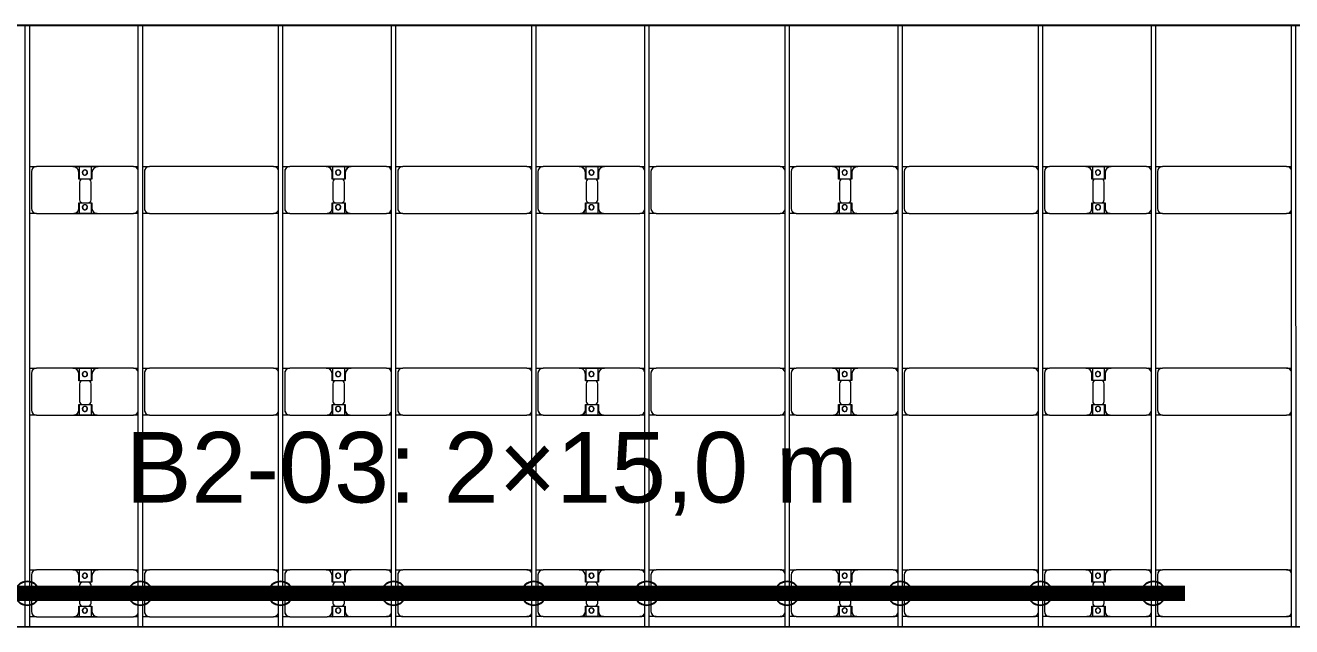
# Model space of a CAD drawing. Header units: millimetres. Extents: x -248177 to 167033, y 156986 to 268923.
# Drawn here: x -210162 to -197612, y 184419 to 190382 of the extents above; entities that cross this region are included whole.
import ezdxf

# ---------------------------------------------------------------- set-up
doc = ezdxf.new("R2010")
doc.units = ezdxf.units.MM
for name, color, linetype, lineweight in [('A-DETL-MBND', 5, 'Continuous', 9), ('A-GENM', 13, 'Continuous', 9), ('S-BEAM', 12, 'Continuous', 9)]:
    doc.layers.add(name, color=color, linetype=linetype, lineweight=lineweight)
doc.layers.add('GC-GHI CHU', color=2, linetype='Continuous')
doc.layers.add('GC-HOP 40x60 GIA CUONG', color=1, linetype='Continuous')
doc.styles.add('GC_VN', font='arial.ttf')

# ---------------------------------------------------------------- blocks, each defined once
blk = doc.blocks.new('Dai phao do pin - DẢI PHAO ĐỠ PIN-15978-BỐ TRÍ KHUNG KẾT CẤU BÈ PIN 02')
at = {"layer": 'A-DETL-MBND', "color": 8}
for p, q in [((28310, 242), (28380, 242)), ((28310, 242), (28380, 242)), ((28330, 192), (28330, -173)), ((28740, 242), (28380, 242)), ((28740, 242), (28922, 242)), ((28922, 242), (28740, 242)), ((28800, 118), (28800, 182)), ((28808, 242), (28990, 242)), ((28808, 116), (28808, 242)), ((28990, 242), (28808, 242)), ((28922, 242), (28922, 116)), ((28930, 182), (28930, 118)), ((29340, 242), (28990, 242)), ((29340, 242), (29390, 242)), ((29340, 242), (29390, 242)), ((29430, 242), (29500, 242)), ((29430, 242), (29500, 242)), ((29450, 192), (29450, -173)), ((30730, 242), (29500, 242)), ((30730, 242), (30780, 242)), ((30730, 242), (30780, 242)), ((30820, 242), (30890, 242)), ((30820, 242), (30890, 242)), ((30840, 192), (30840, -173)), ((31250, 242), (30890, 242)), ((31250, 242), (31432, 242)), ((31432, 242), (31250, 242)), ((31310, 118), (31310, 182)), ((31318, 242), (31500, 242)), ((31318, 116), (31318, 242)), ((31500, 242), (31318, 242)), ((31432, 242), (31432, 116)), ((31440, 182), (31440, 118)), ((31850, 242), (31500, 242)), ((31850, 242), (31900, 242)), ((31850, 242), (31900, 242)), ((31940, 242), (32010, 242)), ((31940, 242), (32010, 242)), ((31960, 192), (31960, -173)), ((33240, 242), (32010, 242)), ((33240, 242), (33290, 242)), ((33240, 242), (33290, 242)), ((33330, 242), (33400, 242)), ((33330, 242), (33400, 242)), ((33350, 192), (33350, -173)), ((33760, 242), (33400, 242)), ((33760, 242), (33942, 242)), ((33942, 242), (33760, 242)), ((33820, 118), (33820, 182)), ((33828, 242), (34010, 242)), ((33828, 116), (33828, 242)), ((34010, 242), (33828, 242)), ((33942, 242), (33942, 116)), ((33950, 182), (33950, 118)), ((34360, 242), (34010, 242)), ((34360, 242), (34410, 242)), ((34360, 242), (34410, 242)), ((34450, 242), (34520, 242)), ((34450, 242), (34520, 242)), ((34470, 192), (34470, -173)), ((35750, 242), (34520, 242)), ((35750, 242), (35800, 242)), ((35750, 242), (35800, 242)), ((35840, 242), (35910, 242)), ((35840, 242), (35910, 242)), ((35860, 192), (35860, -173)), ((36270, 242), (35910, 242)), ((36270, 242), (36452, 242)), ((36452, 242), (36270, 242)), ((36330, 118), (36330, 182)), ((36338, 242), (36520, 242)), ((36338, 116), (36338, 242)), ((36520, 242), (36338, 242)), ((36452, 242), (36452, 116)), ((36460, 182), (36460, 118)), ((36870, 242), (36520, 242)), ((36870, 242), (36920, 242)), ((36870, 242), (36920, 242)), ((36960, 242), (37030, 242)), ((36960, 242), (37030, 242)), ((36980, 192), (36980, -173)), ((38260, 242), (37030, 242)), ((38260, 242), (38310, 242)), ((38260, 242), (38310, 242)), ((38350, 242), (38420, 242)), ((38350, 242), (38420, 242)), ((38370, 192), (38370, -173)), ((38780, 242), (38420, 242)), ((38780, 242), (38962, 242)), ((38962, 242), (38780, 242)), ((38840, 118), (38840, 182)), ((38848, 242), (39030, 242)), ((38848, 116), (38848, 242)), ((39030, 242), (38848, 242)), ((38962, 242), (38962, 116)), ((38970, 182), (38970, 118)), ((39380, 242), (39030, 242)), ((39380, 242), (39430, 242)), ((39380, 242), (39430, 242)), ((39470, 242), (39540, 242)), ((39470, 242), (39540, 242)), ((39490, 192), (39490, -173)), ((40770, 242), (39540, 242)), ((40770, 242), (40820, 242)), ((40770, 242), (40820, 242)), ((28892, 118), (28800, 118)), ((28808, 88), (28808, -88)), ((28930, 118), (28838, 118)), ((28922, -88), (28922, 88)), ((31402, 118), (31310, 118)), ((31318, 88), (31318, -88)), ((31440, 118), (31348, 118)), ((31432, -88), (31432, 88)), ((33912, 118), (33820, 118)), ((33828, 88), (33828, -88)), ((33950, 118), (33858, 118)), ((33942, -88), (33942, 88)), ((36422, 118), (36330, 118)), ((36338, 88), (36338, -88)), ((36460, 118), (36368, 118)), ((36452, -88), (36452, 88)), ((38932, 118), (38840, 118)), ((38848, 88), (38848, -88)), ((38970, 118), (38878, 118)), ((38962, -88), (38962, 88)), ((28800, -173), (28800, -118)), ((28800, -118), (28892, -118)), ((28808, -223), (28808, -116)), ((28838, -118), (28930, -118)), ((28922, -116), (28922, -223)), ((28930, -118), (28930, -173)), ((31310, -173), (31310, -118)), ((31310, -118), (31402, -118)), ((31318, -223), (31318, -116)), ((31348, -118), (31440, -118)), ((31432, -116), (31432, -223)), ((31440, -118), (31440, -173)), ((33820, -173), (33820, -118)), ((33820, -118), (33912, -118)), ((33828, -223), (33828, -116)), ((33858, -118), (33950, -118)), ((33942, -116), (33942, -223)), ((33950, -118), (33950, -173)), ((36330, -173), (36330, -118)), ((36330, -118), (36422, -118)), ((36338, -223), (36338, -116)), ((36368, -118), (36460, -118)), ((36452, -116), (36452, -223)), ((36460, -118), (36460, -173)), ((38840, -173), (38840, -118)), ((38840, -118), (38932, -118)), ((38848, -223), (38848, -116)), ((38878, -118), (38970, -118)), ((38962, -116), (38962, -223)), ((38970, -118), (38970, -173)), ((28380, -223), (28310, -223)), ((28380, -223), (28310, -223)), ((28380, -223), (28750, -223)), ((28922, -223), (28750, -223)), ((28750, -223), (28922, -223)), ((28980, -223), (28808, -223)), ((28808, -223), (28980, -223)), ((28980, -223), (29340, -223)), ((29390, -223), (29340, -223)), ((29390, -223), (29340, -223)), ((29500, -223), (29430, -223)), ((29500, -223), (29430, -223)), ((29500, -223), (30730, -223)), ((30780, -223), (30730, -223)), ((30780, -223), (30730, -223)), ((30890, -223), (30820, -223)), ((30890, -223), (30820, -223)), ((30890, -223), (31260, -223)), ((31432, -223), (31260, -223)), ((31260, -223), (31432, -223)), ((31490, -223), (31318, -223)), ((31318, -223), (31490, -223)), ((31490, -223), (31850, -223)), ((31900, -223), (31850, -223)), ((31900, -223), (31850, -223)), ((32010, -223), (31940, -223)), ((32010, -223), (31940, -223)), ((32010, -223), (33240, -223)), ((33290, -223), (33240, -223)), ((33290, -223), (33240, -223)), ((33400, -223), (33330, -223)), ((33400, -223), (33330, -223)), ((33400, -223), (33770, -223)), ((33942, -223), (33770, -223)), ((33770, -223), (33942, -223)), ((34000, -223), (33828, -223)), ((33828, -223), (34000, -223)), ((34000, -223), (34360, -223)), ((34410, -223), (34360, -223)), ((34410, -223), (34360, -223)), ((34520, -223), (34450, -223)), ((34520, -223), (34450, -223)), ((34520, -223), (35750, -223)), ((35800, -223), (35750, -223)), ((35800, -223), (35750, -223)), ((35910, -223), (35840, -223)), ((35910, -223), (35840, -223)), ((35910, -223), (36280, -223)), ((36452, -223), (36280, -223)), ((36280, -223), (36452, -223)), ((36510, -223), (36338, -223)), ((36338, -223), (36510, -223)), ((36510, -223), (36870, -223)), ((36920, -223), (36870, -223)), ((36920, -223), (36870, -223)), ((37030, -223), (36960, -223)), ((37030, -223), (36960, -223)), ((37030, -223), (38260, -223)), ((38310, -223), (38260, -223)), ((38310, -223), (38260, -223)), ((38420, -223), (38350, -223)), ((38420, -223), (38350, -223)), ((38420, -223), (38790, -223)), ((38962, -223), (38790, -223)), ((38790, -223), (38962, -223)), ((39020, -223), (38848, -223)), ((38848, -223), (39020, -223)), ((39020, -223), (39380, -223)), ((39430, -223), (39380, -223)), ((39430, -223), (39380, -223)), ((39540, -223), (39470, -223)), ((39540, -223), (39470, -223)), ((39540, -223), (40770, -223)), ((40820, -223), (40770, -223)), ((40820, -223), (40770, -223))]:
    blk.add_line(p, q, dxfattribs=at)
for centre, radius, start, end in [((28380, 192), 50, 90, 180), ((28380, 192), 50, 105, 180), ((28740, 182), 60, 360, 90), ((28740, 182), 60, 360, 60), ((28859, 183), 25, 0, 180), ((28859, 183), 25, 360, 165), ((28859, 183), 25, 180, 0), ((28861, 183), 25, 360, 180), ((28861, 183), 25, 90, 180), ((28861, 183), 25, 180, 0), ((28861, 183), 25, 180, 300), ((28859, 183), 25, 210, 0), ((28861, 183), 25, 15, 75), ((28861, 183), 25, 330, 345), ((28990, 182), 60, 90, 180), ((28990, 182), 60, 120, 180), ((29340, 192), 50, 15, 90), ((29340, 192), 50, 15, 75), ((29500, 192), 50, 90, 180), ((29500, 192), 50, 150, 180), ((29500, 192), 50, 105, 135), ((30730, 192), 50, 15, 90), ((30730, 192), 50, 60, 90), ((30730, 192), 50, 15, 30), ((30890, 192), 50, 90, 180), ((30890, 192), 50, 105, 180), ((31250, 182), 60, 0, 90), ((31250, 182), 60, 0, 60), ((31369, 183), 25, 360, 180), ((31369, 183), 25, 360, 165), ((31369, 183), 25, 180, 360), ((31371, 183), 25, 360, 180), ((31371, 183), 25, 90, 180), ((31371, 183), 25, 180, 0), ((31371, 183), 25, 180, 300), ((31369, 183), 25, 210, 360), ((31371, 183), 25, 15, 75), ((31371, 183), 25, 330, 345), ((31500, 182), 60, 90, 180), ((31500, 182), 60, 120, 180), ((31850, 192), 50, 15, 90), ((31850, 192), 50, 15, 75), ((32010, 192), 50, 90, 180), ((32010, 192), 50, 150, 180), ((32010, 192), 50, 105, 135), ((33240, 192), 50, 15, 90), ((33240, 192), 50, 60, 90), ((33240, 192), 50, 15, 30), ((33400, 192), 50, 90, 180), ((33400, 192), 50, 105, 180), ((33760, 182), 60, 360, 90), ((33760, 182), 60, 360, 60), ((33879, 183), 25, 360, 180), ((33879, 183), 25, 360, 165), ((33879, 183), 25, 180, 0), ((33881, 183), 25, 0, 180), ((33881, 183), 25, 90, 180), ((33881, 183), 25, 180, 0), ((33881, 183), 25, 180, 300), ((33879, 183), 25, 210, 0), ((33881, 183), 25, 15, 75), ((33881, 183), 25, 330, 345), ((34010, 182), 60, 90, 180), ((34010, 182), 60, 120, 180), ((34360, 192), 50, 15, 90), ((34360, 192), 50, 15, 75), ((34520, 192), 50, 90, 180), ((34520, 192), 50, 150, 180), ((34520, 192), 50, 105, 135), ((35750, 192), 50, 15, 90), ((35750, 192), 50, 60, 90), ((35750, 192), 50, 15, 30), ((35910, 192), 50, 90, 180), ((35910, 192), 50, 105, 180), ((36270, 182), 60, 360, 90), ((36270, 182), 60, 360, 60), ((36389, 183), 25, 0, 180), ((36389, 183), 25, 0, 165), ((36389, 183), 25, 180, 0), ((36391, 183), 25, 0, 180), ((36391, 183), 25, 90, 180), ((36391, 183), 25, 180, 0), ((36391, 183), 25, 180, 300), ((36389, 183), 25, 210, 0), ((36391, 183), 25, 15, 75), ((36391, 183), 25, 330, 345), ((36520, 182), 60, 90, 180), ((36520, 182), 60, 120, 180), ((36870, 192), 50, 15, 90), ((36870, 192), 50, 15, 75), ((37030, 192), 50, 90, 180), ((37030, 192), 50, 150, 180), ((37030, 192), 50, 105, 135), ((38260, 192), 50, 15, 90), ((38260, 192), 50, 60, 90), ((38260, 192), 50, 15, 30), ((38420, 192), 50, 90, 180), ((38420, 192), 50, 105, 180), ((38780, 182), 60, 360, 90), ((38780, 182), 60, 360, 60), ((38899, 183), 25, 0, 180), ((38899, 183), 25, 0, 165), ((38899, 183), 25, 180, 0), ((38901, 183), 25, 360, 180), ((38901, 183), 25, 90, 180), ((38901, 183), 25, 180, 0), ((38901, 183), 25, 180, 300), ((38899, 183), 25, 210, 0), ((38901, 183), 25, 15, 75), ((38901, 183), 25, 330, 345), ((39030, 182), 60, 90, 180), ((39030, 182), 60, 120, 180), ((39380, 192), 50, 15, 90), ((39380, 192), 50, 15, 75), ((39540, 192), 50, 90, 180), ((39540, 192), 50, 150, 180), ((39540, 192), 50, 105, 135), ((40770, 192), 50, 15, 90), ((40770, 192), 50, 60, 90), ((40770, 192), 50, 15, 30), ((28838, 88), 30, 90, 180), ((28892, 88), 30, 0, 90), ((31348, 88), 30, 90, 180), ((31402, 88), 30, 0, 90), ((33858, 88), 30, 90, 180), ((33912, 88), 30, 0, 90), ((36368, 88), 30, 90, 180), ((36422, 88), 30, 0, 90), ((38878, 88), 30, 90, 180), ((38932, 88), 30, 0, 90), ((28838, -88), 30, 180, 270), ((28892, -88), 30, 270, 0), ((31348, -88), 30, 180, 270), ((31402, -88), 30, 270, 0), ((33858, -88), 30, 180, 270), ((33912, -88), 30, 270, 0), ((36368, -88), 30, 180, 270), ((36422, -88), 30, 270, 0), ((38878, -88), 30, 180, 270), ((38932, -88), 30, 270, 0), ((28380, -173), 50, 180, 270), ((28380, -173), 50, 180, 255), ((28750, -173), 50, 270, 360), ((28750, -173), 50, 285, 360), ((28859, -162), 25, 360, 180), ((28859, -162), 25, 105, 165), ((28859, -162), 25, 180, 0), ((28859, -162), 25, 195, 0), ((28861, -162), 25, 360, 180), ((28861, -162), 25, 105, 180), ((28861, -162), 25, 180, 0), ((28861, -162), 25, 180, 270), ((28859, -162), 25, 360, 75), ((28861, -162), 25, 15, 75), ((28861, -162), 25, 285, 345), ((28980, -173), 50, 180, 270), ((28980, -173), 50, 180, 255), ((29340, -173), 50, 270, 345), ((29340, -173), 50, 285, 345), ((29500, -173), 50, 180, 270), ((29500, -173), 50, 180, 210), ((29500, -173), 50, 240, 270), ((30730, -173), 50, 270, 345), ((30730, -173), 50, 285, 300), ((30730, -173), 50, 330, 345), ((30890, -173), 50, 180, 270), ((30890, -173), 50, 180, 255), ((31260, -173), 50, 270, 360), ((31260, -173), 50, 285, 360), ((31369, -162), 25, 360, 180), ((31369, -162), 25, 105, 165), ((31369, -162), 25, 180, 360), ((31369, -162), 25, 195, 360), ((31371, -162), 25, 0, 180), ((31371, -162), 25, 105, 180), ((31371, -162), 25, 180, 0), ((31371, -162), 25, 180, 270), ((31369, -162), 25, 360, 75), ((31371, -162), 25, 15, 75), ((31371, -162), 25, 285, 345), ((31490, -173), 50, 180, 270), ((31490, -173), 50, 180, 255), ((31850, -173), 50, 270, 345), ((31850, -173), 50, 285, 345), ((32010, -173), 50, 180, 270), ((32010, -173), 50, 180, 210), ((32010, -173), 50, 240, 270), ((33240, -173), 50, 270, 345), ((33240, -173), 50, 285, 300), ((33240, -173), 50, 330, 345), ((33400, -173), 50, 180, 270), ((33400, -173), 50, 180, 255), ((33770, -173), 50, 270, 360), ((33770, -173), 50, 285, 360), ((33879, -162), 25, 360, 180), ((33879, -162), 25, 105, 165), ((33879, -162), 25, 180, 0), ((33879, -162), 25, 195, 360), ((33881, -162), 25, 0, 180), ((33881, -162), 25, 105, 180), ((33881, -162), 25, 180, 0), ((33881, -162), 25, 180, 270), ((33879, -162), 25, 360, 75), ((33881, -162), 25, 15, 75), ((33881, -162), 25, 285, 345), ((34000, -173), 50, 180, 270), ((34000, -173), 50, 180, 255), ((34360, -173), 50, 270, 345), ((34360, -173), 50, 285, 345), ((34520, -173), 50, 180, 270), ((34520, -173), 50, 180, 210), ((34520, -173), 50, 240, 270), ((35750, -173), 50, 270, 345), ((35750, -173), 50, 285, 300), ((35750, -173), 50, 330, 345), ((35910, -173), 50, 180, 270), ((35910, -173), 50, 180, 255), ((36280, -173), 50, 270, 360), ((36280, -173), 50, 285, 360), ((36389, -162), 25, 360, 180), ((36389, -162), 25, 105, 165), ((36389, -162), 25, 180, 0), ((36389, -162), 25, 195, 0), ((36391, -162), 25, 0, 180), ((36391, -162), 25, 105, 180), ((36391, -162), 25, 180, 0), ((36391, -162), 25, 180, 270), ((36389, -162), 25, 360, 75), ((36391, -162), 25, 15, 75), ((36391, -162), 25, 285, 345), ((36510, -173), 50, 180, 270), ((36510, -173), 50, 180, 255), ((36870, -173), 50, 270, 345), ((36870, -173), 50, 285, 345), ((37030, -173), 50, 180, 270), ((37030, -173), 50, 180, 210), ((37030, -173), 50, 240, 270), ((38260, -173), 50, 270, 345), ((38260, -173), 50, 285, 300), ((38260, -173), 50, 330, 345), ((38420, -173), 50, 180, 270), ((38420, -173), 50, 180, 255), ((38790, -173), 50, 270, 0), ((38790, -173), 50, 285, 0), ((38899, -162), 25, 360, 180), ((38899, -162), 25, 105, 165), ((38899, -162), 25, 180, 0), ((38899, -162), 25, 195, 0), ((38901, -162), 25, 360, 180), ((38901, -162), 25, 105, 180), ((38901, -162), 25, 180, 360), ((38901, -162), 25, 180, 270), ((38899, -162), 25, 360, 75), ((38901, -162), 25, 15, 75), ((38901, -162), 25, 285, 345), ((39020, -173), 50, 180, 270), ((39020, -173), 50, 180, 255), ((39380, -173), 50, 270, 345), ((39380, -173), 50, 285, 345), ((39540, -173), 50, 180, 270), ((39540, -173), 50, 180, 210), ((39540, -173), 50, 240, 270), ((40770, -173), 50, 270, 345), ((40770, -173), 50, 285, 300), ((40770, -173), 50, 330, 345)]:
    blk.add_arc(centre, radius, start, end, dxfattribs=at)
blk = doc.blocks.new('Dai phao do pin - DẢI PHAO ĐỠ PIN-V13-BỐ TRÍ KHUNG KẾT CẤU BÈ PIN 02')
at = {"layer": 'A-DETL-MBND', "color": 8}
for p, q in [((28310, 242), (28380, 242)), ((28310, 242), (28380, 242)), ((28330, 192), (28330, -173)), ((28740, 242), (28380, 242)), ((28740, 242), (28922, 242)), ((28922, 242), (28740, 242)), ((28800, 118), (28800, 182)), ((28808, 242), (28990, 242)), ((28808, 116), (28808, 242)), ((28990, 242), (28808, 242)), ((28922, 242), (28922, 116)), ((28930, 182), (28930, 118)), ((29340, 242), (28990, 242)), ((29340, 242), (29390, 242)), ((29340, 242), (29390, 242)), ((29430, 242), (29500, 242)), ((29430, 242), (29500, 242)), ((29450, 192), (29450, -173)), ((30730, 242), (29500, 242)), ((30730, 242), (30780, 242)), ((30730, 242), (30780, 242)), ((30820, 242), (30890, 242)), ((30820, 242), (30890, 242)), ((30840, 192), (30840, -173)), ((31250, 242), (30890, 242)), ((31250, 242), (31432, 242)), ((31432, 242), (31250, 242)), ((31310, 118), (31310, 182)), ((31318, 242), (31500, 242)), ((31318, 116), (31318, 242)), ((31500, 242), (31318, 242)), ((31432, 242), (31432, 116)), ((31440, 182), (31440, 118)), ((31850, 242), (31500, 242)), ((31850, 242), (31900, 242)), ((31850, 242), (31900, 242)), ((31940, 242), (32010, 242)), ((31940, 242), (32010, 242)), ((31960, 192), (31960, -173)), ((33240, 242), (32010, 242)), ((33240, 242), (33290, 242)), ((33240, 242), (33290, 242)), ((33330, 242), (33400, 242)), ((33330, 242), (33400, 242)), ((33350, 192), (33350, -173)), ((33760, 242), (33400, 242)), ((33760, 242), (33942, 242)), ((33942, 242), (33760, 242)), ((33820, 118), (33820, 182)), ((33828, 242), (34010, 242)), ((33828, 116), (33828, 242)), ((34010, 242), (33828, 242)), ((33942, 242), (33942, 116)), ((33950, 182), (33950, 118)), ((34360, 242), (34010, 242)), ((34360, 242), (34410, 242)), ((34360, 242), (34410, 242)), ((34450, 242), (34520, 242)), ((34450, 242), (34520, 242)), ((34470, 192), (34470, -173)), ((35750, 242), (34520, 242)), ((35750, 242), (35800, 242)), ((35750, 242), (35800, 242)), ((35840, 242), (35910, 242)), ((35840, 242), (35910, 242)), ((35860, 192), (35860, -173)), ((36270, 242), (35910, 242)), ((36270, 242), (36452, 242)), ((36452, 242), (36270, 242)), ((36330, 118), (36330, 182)), ((36338, 242), (36520, 242)), ((36338, 116), (36338, 242)), ((36520, 242), (36338, 242)), ((36452, 242), (36452, 116)), ((36460, 182), (36460, 118)), ((36870, 242), (36520, 242)), ((36870, 242), (36920, 242)), ((36870, 242), (36920, 242)), ((36960, 242), (37030, 242)), ((36960, 242), (37030, 242)), ((36980, 192), (36980, -173)), ((38260, 242), (37030, 242)), ((38260, 242), (38310, 242)), ((38260, 242), (38310, 242)), ((38350, 242), (38420, 242)), ((38350, 242), (38420, 242)), ((38370, 192), (38370, -173)), ((38780, 242), (38420, 242)), ((38780, 242), (38962, 242)), ((38962, 242), (38780, 242)), ((38840, 118), (38840, 182)), ((38848, 242), (39030, 242)), ((38848, 116), (38848, 242)), ((39030, 242), (38848, 242)), ((38962, 242), (38962, 116)), ((38970, 182), (38970, 118)), ((39380, 242), (39030, 242)), ((39380, 242), (39430, 242)), ((39380, 242), (39430, 242)), ((39470, 242), (39540, 242)), ((39470, 242), (39540, 242)), ((39490, 192), (39490, -173)), ((40770, 242), (39540, 242)), ((40770, 242), (40820, 242)), ((40770, 242), (40820, 242)), ((28892, 118), (28800, 118)), ((28808, 88), (28808, -88)), ((28930, 118), (28838, 118)), ((28922, -88), (28922, 88)), ((31402, 118), (31310, 118)), ((31318, 88), (31318, -88)), ((31440, 118), (31348, 118)), ((31432, -88), (31432, 88)), ((33912, 118), (33820, 118)), ((33828, 88), (33828, -88)), ((33950, 118), (33858, 118)), ((33942, -88), (33942, 88)), ((36422, 118), (36330, 118)), ((36338, 88), (36338, -88)), ((36460, 118), (36368, 118)), ((36452, -88), (36452, 88)), ((38932, 118), (38840, 118)), ((38848, 88), (38848, -88)), ((38970, 118), (38878, 118)), ((38962, -88), (38962, 88)), ((28800, -173), (28800, -118)), ((28800, -118), (28892, -118)), ((28808, -223), (28808, -116)), ((28838, -118), (28930, -118)), ((28922, -116), (28922, -223)), ((28930, -118), (28930, -173)), ((31310, -173), (31310, -118)), ((31310, -118), (31402, -118)), ((31318, -223), (31318, -116)), ((31348, -118), (31440, -118)), ((31432, -116), (31432, -223)), ((31440, -118), (31440, -173)), ((33820, -173), (33820, -118)), ((33820, -118), (33912, -118)), ((33828, -223), (33828, -116)), ((33858, -118), (33950, -118)), ((33942, -116), (33942, -223)), ((33950, -118), (33950, -173)), ((36330, -173), (36330, -118)), ((36330, -118), (36422, -118)), ((36338, -223), (36338, -116)), ((36368, -118), (36460, -118)), ((36452, -116), (36452, -223)), ((36460, -118), (36460, -173)), ((38840, -173), (38840, -118)), ((38840, -118), (38932, -118)), ((38848, -223), (38848, -116)), ((38878, -118), (38970, -118)), ((38962, -116), (38962, -223)), ((38970, -118), (38970, -173)), ((28380, -223), (28310, -223)), ((28380, -223), (28310, -223)), ((28380, -223), (28750, -223)), ((28922, -223), (28750, -223)), ((28750, -223), (28922, -223)), ((28980, -223), (28808, -223)), ((28808, -223), (28980, -223)), ((28980, -223), (29340, -223)), ((29390, -223), (29340, -223)), ((29390, -223), (29340, -223)), ((29500, -223), (29430, -223)), ((29500, -223), (29430, -223)), ((29500, -223), (30730, -223)), ((30780, -223), (30730, -223)), ((30780, -223), (30730, -223)), ((30890, -223), (30820, -223)), ((30890, -223), (30820, -223)), ((30890, -223), (31260, -223)), ((31432, -223), (31260, -223)), ((31260, -223), (31432, -223)), ((31490, -223), (31318, -223)), ((31318, -223), (31490, -223)), ((31490, -223), (31850, -223)), ((31900, -223), (31850, -223)), ((31900, -223), (31850, -223)), ((32010, -223), (31940, -223)), ((32010, -223), (31940, -223)), ((32010, -223), (33240, -223)), ((33290, -223), (33240, -223)), ((33290, -223), (33240, -223)), ((33400, -223), (33330, -223)), ((33400, -223), (33330, -223)), ((33400, -223), (33770, -223)), ((33942, -223), (33770, -223)), ((33770, -223), (33942, -223)), ((34000, -223), (33828, -223)), ((33828, -223), (34000, -223)), ((34000, -223), (34360, -223)), ((34410, -223), (34360, -223)), ((34410, -223), (34360, -223)), ((34520, -223), (34450, -223)), ((34520, -223), (34450, -223)), ((34520, -223), (35750, -223)), ((35800, -223), (35750, -223)), ((35800, -223), (35750, -223)), ((35910, -223), (35840, -223)), ((35910, -223), (35840, -223)), ((35910, -223), (36280, -223)), ((36452, -223), (36280, -223)), ((36280, -223), (36452, -223)), ((36510, -223), (36338, -223)), ((36338, -223), (36510, -223)), ((36510, -223), (36870, -223)), ((36920, -223), (36870, -223)), ((36920, -223), (36870, -223)), ((37030, -223), (36960, -223)), ((37030, -223), (36960, -223)), ((37030, -223), (38260, -223)), ((38310, -223), (38260, -223)), ((38310, -223), (38260, -223)), ((38420, -223), (38350, -223)), ((38420, -223), (38350, -223)), ((38420, -223), (38790, -223)), ((38962, -223), (38790, -223)), ((38790, -223), (38962, -223)), ((39020, -223), (38848, -223)), ((38848, -223), (39020, -223)), ((39020, -223), (39380, -223)), ((39430, -223), (39380, -223)), ((39430, -223), (39380, -223)), ((39540, -223), (39470, -223)), ((39540, -223), (39470, -223)), ((39540, -223), (40770, -223)), ((40820, -223), (40770, -223)), ((40820, -223), (40770, -223))]:
    blk.add_line(p, q, dxfattribs=at)
for centre, radius, start, end in [((28380, 192), 50, 90, 180), ((28380, 192), 50, 105, 180), ((28740, 182), 60, 360, 90), ((28740, 182), 60, 4.718, 60), ((28859, 183), 25, 0, 180), ((28859, 183), 25, 360, 165), ((28859, 183), 25, 180, 0), ((28861, 183), 25, 360, 180), ((28861, 183), 25, 90, 180), ((28861, 183), 25, 180, 0), ((28861, 183), 25, 180, 300), ((28859, 183), 25, 210, 0), ((28861, 183), 25, 15, 75), ((28861, 183), 25, 330, 345), ((28990, 182), 60, 90, 180), ((28990, 182), 60, 120, 175.2836), ((29340, 192), 50, 15, 90), ((29340, 192), 50, 15, 75), ((29500, 192), 50, 90, 180), ((29500, 192), 50, 150, 180), ((29500, 192), 50, 105, 135), ((30730, 192), 50, 15, 90), ((30730, 192), 50, 60, 90), ((30730, 192), 50, 15, 30), ((30890, 192), 50, 90, 180), ((30890, 192), 50, 105, 180), ((31250, 182), 60, 0, 90), ((31250, 182), 60, 4.6859, 60), ((31369, 183), 25, 360, 180), ((31369, 183), 25, 360, 165), ((31369, 183), 25, 180, 360), ((31371, 183), 25, 360, 180), ((31371, 183), 25, 90, 180), ((31371, 183), 25, 180, 0), ((31371, 183), 25, 180, 300), ((31369, 183), 25, 210, 360), ((31371, 183), 25, 15, 75), ((31371, 183), 25, 330, 345), ((31500, 182), 60, 90, 180), ((31500, 182), 60, 120, 175.3157), ((31850, 192), 50, 15, 90), ((31850, 192), 50, 15, 75), ((32010, 192), 50, 90, 180), ((32010, 192), 50, 150, 180), ((32010, 192), 50, 105, 135), ((33240, 192), 50, 15, 90), ((33240, 192), 50, 60, 90), ((33240, 192), 50, 15, 30), ((33400, 192), 50, 90, 180), ((33400, 192), 50, 105, 180), ((33760, 182), 60, 360, 90), ((33760, 182), 60, 4.6538, 60), ((33879, 183), 25, 360, 180), ((33879, 183), 25, 360, 165), ((33879, 183), 25, 180, 0), ((33881, 183), 25, 0, 180), ((33881, 183), 25, 90, 180), ((33881, 183), 25, 180, 0), ((33881, 183), 25, 180, 300), ((33879, 183), 25, 210, 0), ((33881, 183), 25, 15, 75), ((33881, 183), 25, 330, 345), ((34010, 182), 60, 90, 180), ((34010, 182), 60, 120, 175.3478), ((34360, 192), 50, 15, 90), ((34360, 192), 50, 15, 75), ((34520, 192), 50, 90, 180), ((34520, 192), 50, 150, 180), ((34520, 192), 50, 105, 135), ((35750, 192), 50, 15, 90), ((35750, 192), 50, 60, 90), ((35750, 192), 50, 15, 30), ((35910, 192), 50, 90, 180), ((35910, 192), 50, 105, 180), ((36270, 182), 60, 360, 90), ((36270, 182), 60, 4.6217, 60), ((36389, 183), 25, 0, 180), ((36389, 183), 25, 0, 165), ((36389, 183), 25, 180, 0), ((36391, 183), 25, 0, 180), ((36391, 183), 25, 90, 180), ((36391, 183), 25, 180, 0), ((36391, 183), 25, 180, 300), ((36389, 183), 25, 210, 0), ((36391, 183), 25, 15, 75), ((36391, 183), 25, 330, 345), ((36520, 182), 60, 90, 180), ((36520, 182), 60, 120, 175.3799), ((36870, 192), 50, 15, 90), ((36870, 192), 50, 15, 75), ((37030, 192), 50, 90, 180), ((37030, 192), 50, 150, 180), ((37030, 192), 50, 105, 135), ((38260, 192), 50, 15, 90), ((38260, 192), 50, 60, 90), ((38260, 192), 50, 15, 30), ((38420, 192), 50, 90, 180), ((38420, 192), 50, 105, 180), ((38780, 182), 60, 360, 90), ((38780, 182), 60, 4.5896, 60), ((38899, 183), 25, 0, 180), ((38899, 183), 25, 0, 165), ((38899, 183), 25, 180, 0), ((38901, 183), 25, 360, 180), ((38901, 183), 25, 90, 180), ((38901, 183), 25, 180, 0), ((38901, 183), 25, 180, 300), ((38899, 183), 25, 210, 0), ((38901, 183), 25, 15, 75), ((38901, 183), 25, 330, 345), ((39030, 182), 60, 90, 180), ((39030, 182), 60, 120, 175.412), ((39380, 192), 50, 15, 90), ((39380, 192), 50, 15, 75), ((39540, 192), 50, 90, 180), ((39540, 192), 50, 150, 180), ((39540, 192), 50, 105, 135), ((40770, 192), 50, 15, 90), ((40770, 192), 50, 60, 90), ((40770, 192), 50, 15, 30), ((28838, 88), 30, 90, 180), ((28892, 88), 30, 0, 90), ((31348, 88), 30, 90, 180), ((31402, 88), 30, 0, 90), ((33858, 88), 30, 90, 180), ((33912, 88), 30, 0, 90), ((36368, 88), 30, 90, 180), ((36422, 88), 30, 0, 90), ((38878, 88), 30, 90, 180), ((38932, 88), 30, 0, 90), ((28838, -88), 30, 180, 270), ((28892, -88), 30, 270, 0), ((31348, -88), 30, 180, 270), ((31402, -88), 30, 270, 0), ((33858, -88), 30, 180, 270), ((33912, -88), 30, 270, 0), ((36368, -88), 30, 180, 270), ((36422, -88), 30, 270, 0), ((38878, -88), 30, 180, 270), ((38932, -88), 30, 270, 0), ((28380, -173), 50, 180, 270), ((28380, -173), 50, 180, 255), ((28750, -173), 50, 270, 360), ((28750, -173), 50, 285, 360), ((28859, -162), 25, 360, 180), ((28859, -162), 25, 105, 165), ((28859, -162), 25, 180, 0), ((28859, -162), 25, 195, 0), ((28861, -162), 25, 360, 180), ((28861, -162), 25, 105, 180), ((28861, -162), 25, 180, 0), ((28861, -162), 25, 180, 270), ((28859, -162), 25, 360, 75), ((28861, -162), 25, 15, 75), ((28861, -162), 25, 285, 345), ((28980, -173), 50, 180, 270), ((28980, -173), 50, 180, 255), ((29340, -173), 50, 270, 345), ((29340, -173), 50, 285, 345), ((29500, -173), 50, 180, 270), ((29500, -173), 50, 180, 210), ((29500, -173), 50, 240, 270), ((30730, -173), 50, 270, 345), ((30730, -173), 50, 285, 300), ((30730, -173), 50, 330, 345), ((30890, -173), 50, 180, 270), ((30890, -173), 50, 180, 255), ((31260, -173), 50, 270, 360), ((31260, -173), 50, 285, 360), ((31369, -162), 25, 360, 180), ((31369, -162), 25, 105, 165), ((31369, -162), 25, 180, 360), ((31369, -162), 25, 195, 360), ((31371, -162), 25, 0, 180), ((31371, -162), 25, 105, 180), ((31371, -162), 25, 180, 0), ((31371, -162), 25, 180, 270), ((31369, -162), 25, 360, 75), ((31371, -162), 25, 15, 75), ((31371, -162), 25, 285, 345), ((31490, -173), 50, 180, 270), ((31490, -173), 50, 180, 255), ((31850, -173), 50, 270, 345), ((31850, -173), 50, 285, 345), ((32010, -173), 50, 180, 270), ((32010, -173), 50, 180, 210), ((32010, -173), 50, 240, 270), ((33240, -173), 50, 270, 345), ((33240, -173), 50, 285, 300), ((33240, -173), 50, 330, 345), ((33400, -173), 50, 180, 270), ((33400, -173), 50, 180, 255), ((33770, -173), 50, 270, 360), ((33770, -173), 50, 285, 360), ((33879, -162), 25, 360, 180), ((33879, -162), 25, 105, 165), ((33879, -162), 25, 180, 0), ((33879, -162), 25, 195, 360), ((33881, -162), 25, 0, 180), ((33881, -162), 25, 105, 180), ((33881, -162), 25, 180, 0), ((33881, -162), 25, 180, 270), ((33879, -162), 25, 360, 75), ((33881, -162), 25, 15, 75), ((33881, -162), 25, 285, 345), ((34000, -173), 50, 180, 270), ((34000, -173), 50, 180, 255), ((34360, -173), 50, 270, 345), ((34360, -173), 50, 285, 345), ((34520, -173), 50, 180, 270), ((34520, -173), 50, 180, 210), ((34520, -173), 50, 240, 270), ((35750, -173), 50, 270, 345), ((35750, -173), 50, 285, 300), ((35750, -173), 50, 330, 345), ((35910, -173), 50, 180, 270), ((35910, -173), 50, 180, 255), ((36280, -173), 50, 270, 360), ((36280, -173), 50, 285, 360), ((36389, -162), 25, 360, 180), ((36389, -162), 25, 105, 165), ((36389, -162), 25, 180, 0), ((36389, -162), 25, 195, 0), ((36391, -162), 25, 0, 180), ((36391, -162), 25, 105, 180), ((36391, -162), 25, 180, 0), ((36391, -162), 25, 180, 270), ((36389, -162), 25, 360, 75), ((36391, -162), 25, 15, 75), ((36391, -162), 25, 285, 345), ((36510, -173), 50, 180, 270), ((36510, -173), 50, 180, 255), ((36870, -173), 50, 270, 345), ((36870, -173), 50, 285, 345), ((37030, -173), 50, 180, 270), ((37030, -173), 50, 180, 210), ((37030, -173), 50, 240, 270), ((38260, -173), 50, 270, 345), ((38260, -173), 50, 285, 300), ((38260, -173), 50, 330, 345), ((38420, -173), 50, 180, 270), ((38420, -173), 50, 180, 255), ((38790, -173), 50, 270, 0), ((38790, -173), 50, 285, 0), ((38899, -162), 25, 360, 180), ((38899, -162), 25, 105, 165), ((38899, -162), 25, 180, 0), ((38899, -162), 25, 195, 0), ((38901, -162), 25, 360, 180), ((38901, -162), 25, 105, 180), ((38901, -162), 25, 180, 360), ((38901, -162), 25, 180, 270), ((38899, -162), 25, 360, 75), ((38901, -162), 25, 15, 75), ((38901, -162), 25, 285, 345), ((39020, -173), 50, 180, 270), ((39020, -173), 50, 180, 255), ((39380, -173), 50, 270, 345), ((39380, -173), 50, 285, 345), ((39540, -173), 50, 180, 270), ((39540, -173), 50, 180, 210), ((39540, -173), 50, 240, 270), ((40770, -173), 50, 270, 345), ((40770, -173), 50, 285, 300), ((40770, -173), 50, 330, 345)]:
    blk.add_arc(centre, radius, start, end, dxfattribs=at)
blk = doc.blocks.new('Dai phao do pin - DẢI PHAO ĐỠ PIN-V14-BỐ TRÍ KHUNG KẾT CẤU BÈ PIN 02')
at = {"layer": 'A-DETL-MBND', "color": 8}
for p, q in [((28310, 242), (28380, 242)), ((28310, 242), (28380, 242)), ((28330, 192), (28330, -173)), ((28740, 242), (28380, 242)), ((28740, 242), (28922, 242)), ((28922, 242), (28740, 242)), ((28800, 118), (28800, 182)), ((28808, 242), (28990, 242)), ((28808, 116), (28808, 242)), ((28990, 242), (28808, 242)), ((28922, 242), (28922, 116)), ((28930, 182), (28930, 118)), ((29340, 242), (28990, 242)), ((29340, 242), (29390, 242)), ((29340, 242), (29390, 242)), ((29430, 242), (29500, 242)), ((29430, 242), (29500, 242)), ((29450, 192), (29450, -173)), ((30730, 242), (29500, 242)), ((30730, 242), (30780, 242)), ((30730, 242), (30780, 242)), ((30820, 242), (30890, 242)), ((30820, 242), (30890, 242)), ((30840, 192), (30840, -173)), ((31250, 242), (30890, 242)), ((31250, 242), (31432, 242)), ((31432, 242), (31250, 242)), ((31310, 118), (31310, 182)), ((31318, 242), (31500, 242)), ((31318, 116), (31318, 242)), ((31500, 242), (31318, 242)), ((31432, 242), (31432, 116)), ((31440, 182), (31440, 118)), ((31850, 242), (31500, 242)), ((31850, 242), (31900, 242)), ((31850, 242), (31900, 242)), ((31940, 242), (32010, 242)), ((31940, 242), (32010, 242)), ((31960, 192), (31960, -173)), ((33240, 242), (32010, 242)), ((33240, 242), (33290, 242)), ((33240, 242), (33290, 242)), ((33330, 242), (33400, 242)), ((33330, 242), (33400, 242)), ((33350, 192), (33350, -173)), ((33760, 242), (33400, 242)), ((33760, 242), (33942, 242)), ((33942, 242), (33760, 242)), ((33820, 118), (33820, 182)), ((33828, 242), (34010, 242)), ((33828, 116), (33828, 242)), ((34010, 242), (33828, 242)), ((33942, 242), (33942, 116)), ((33950, 182), (33950, 118)), ((34360, 242), (34010, 242)), ((34360, 242), (34410, 242)), ((34360, 242), (34410, 242)), ((34450, 242), (34520, 242)), ((34450, 242), (34520, 242)), ((34470, 192), (34470, -173)), ((35750, 242), (34520, 242)), ((35750, 242), (35800, 242)), ((35750, 242), (35800, 242)), ((35840, 242), (35910, 242)), ((35840, 242), (35910, 242)), ((35860, 192), (35860, -173)), ((36270, 242), (35910, 242)), ((36270, 242), (36452, 242)), ((36452, 242), (36270, 242)), ((36330, 118), (36330, 182)), ((36338, 242), (36520, 242)), ((36338, 116), (36338, 242)), ((36520, 242), (36338, 242)), ((36452, 242), (36452, 116)), ((36460, 182), (36460, 118)), ((36870, 242), (36520, 242)), ((36870, 242), (36920, 242)), ((36870, 242), (36920, 242)), ((36960, 242), (37030, 242)), ((36960, 242), (37030, 242)), ((36980, 192), (36980, -173)), ((38260, 242), (37030, 242)), ((38260, 242), (38310, 242)), ((38260, 242), (38310, 242)), ((38350, 242), (38420, 242)), ((38350, 242), (38420, 242)), ((38370, 192), (38370, -173)), ((38780, 242), (38420, 242)), ((38780, 242), (38962, 242)), ((38962, 242), (38780, 242)), ((38840, 118), (38840, 182)), ((38848, 242), (39030, 242)), ((38848, 116), (38848, 242)), ((39030, 242), (38848, 242)), ((38962, 242), (38962, 116)), ((38970, 182), (38970, 118)), ((39380, 242), (39030, 242)), ((39380, 242), (39430, 242)), ((39380, 242), (39430, 242)), ((39470, 242), (39540, 242)), ((39470, 242), (39540, 242)), ((39490, 192), (39490, -173)), ((40770, 242), (39540, 242)), ((40770, 242), (40820, 242)), ((40770, 242), (40820, 242)), ((28892, 118), (28800, 118)), ((28808, 88), (28808, -88)), ((28930, 118), (28838, 118)), ((28922, -88), (28922, 88)), ((31402, 118), (31310, 118)), ((31318, 88), (31318, -88)), ((31440, 118), (31348, 118)), ((31432, -88), (31432, 88)), ((33912, 118), (33820, 118)), ((33828, 88), (33828, -88)), ((33950, 118), (33858, 118)), ((33942, -88), (33942, 88)), ((36422, 118), (36330, 118)), ((36338, 88), (36338, -88)), ((36460, 118), (36368, 118)), ((36452, -88), (36452, 88)), ((38932, 118), (38840, 118)), ((38848, 88), (38848, -88)), ((38970, 118), (38878, 118)), ((38962, -88), (38962, 88)), ((28800, -173), (28800, -118)), ((28800, -118), (28892, -118)), ((28808, -223), (28808, -116)), ((28838, -118), (28930, -118)), ((28922, -116), (28922, -223)), ((28930, -118), (28930, -173)), ((31310, -173), (31310, -118)), ((31310, -118), (31402, -118)), ((31318, -223), (31318, -116)), ((31348, -118), (31440, -118)), ((31432, -116), (31432, -223)), ((31440, -118), (31440, -173)), ((33820, -173), (33820, -118)), ((33820, -118), (33912, -118)), ((33828, -223), (33828, -116)), ((33858, -118), (33950, -118)), ((33942, -116), (33942, -223)), ((33950, -118), (33950, -173)), ((36330, -173), (36330, -118)), ((36330, -118), (36422, -118)), ((36338, -223), (36338, -116)), ((36368, -118), (36460, -118)), ((36452, -116), (36452, -223)), ((36460, -118), (36460, -173)), ((38840, -173), (38840, -118)), ((38840, -118), (38932, -118)), ((38848, -223), (38848, -116)), ((38878, -118), (38970, -118)), ((38962, -116), (38962, -223)), ((38970, -118), (38970, -173)), ((28380, -223), (28310, -223)), ((28380, -223), (28310, -223)), ((28380, -223), (28750, -223)), ((28922, -223), (28750, -223)), ((28750, -223), (28922, -223)), ((28980, -223), (28808, -223)), ((28808, -223), (28980, -223)), ((28980, -223), (29340, -223)), ((29390, -223), (29340, -223)), ((29390, -223), (29340, -223)), ((29500, -223), (29430, -223)), ((29500, -223), (29430, -223)), ((29500, -223), (30730, -223)), ((30780, -223), (30730, -223)), ((30780, -223), (30730, -223)), ((30890, -223), (30820, -223)), ((30890, -223), (30820, -223)), ((30890, -223), (31260, -223)), ((31432, -223), (31260, -223)), ((31260, -223), (31432, -223)), ((31490, -223), (31318, -223)), ((31318, -223), (31490, -223)), ((31490, -223), (31850, -223)), ((31900, -223), (31850, -223)), ((31900, -223), (31850, -223)), ((32010, -223), (31940, -223)), ((32010, -223), (31940, -223)), ((32010, -223), (33240, -223)), ((33290, -223), (33240, -223)), ((33290, -223), (33240, -223)), ((33400, -223), (33330, -223)), ((33400, -223), (33330, -223)), ((33400, -223), (33770, -223)), ((33942, -223), (33770, -223)), ((33770, -223), (33942, -223)), ((34000, -223), (33828, -223)), ((33828, -223), (34000, -223)), ((34000, -223), (34360, -223)), ((34410, -223), (34360, -223)), ((34410, -223), (34360, -223)), ((34520, -223), (34450, -223)), ((34520, -223), (34450, -223)), ((34520, -223), (35750, -223)), ((35800, -223), (35750, -223)), ((35800, -223), (35750, -223)), ((35910, -223), (35840, -223)), ((35910, -223), (35840, -223)), ((35910, -223), (36280, -223)), ((36452, -223), (36280, -223)), ((36280, -223), (36452, -223)), ((36510, -223), (36338, -223)), ((36338, -223), (36510, -223)), ((36510, -223), (36870, -223)), ((36920, -223), (36870, -223)), ((36920, -223), (36870, -223)), ((37030, -223), (36960, -223)), ((37030, -223), (36960, -223)), ((37030, -223), (38260, -223)), ((38310, -223), (38260, -223)), ((38310, -223), (38260, -223)), ((38420, -223), (38350, -223)), ((38420, -223), (38350, -223)), ((38420, -223), (38790, -223)), ((38962, -223), (38790, -223)), ((38790, -223), (38962, -223)), ((39020, -223), (38848, -223)), ((38848, -223), (39020, -223)), ((39020, -223), (39380, -223)), ((39430, -223), (39380, -223)), ((39430, -223), (39380, -223)), ((39540, -223), (39470, -223)), ((39540, -223), (39470, -223)), ((39540, -223), (40770, -223)), ((40820, -223), (40770, -223)), ((40820, -223), (40770, -223))]:
    blk.add_line(p, q, dxfattribs=at)
for centre, radius, start, end in [((28380, 192), 50, 90, 180), ((28380, 192), 50, 105, 180), ((28740, 182), 60, 360, 90), ((28740, 182), 60, 360, 60), ((28859, 183), 25, 0, 180), ((28859, 183), 25, 360, 165), ((28859, 183), 25, 180, 0), ((28861, 183), 25, 360, 180), ((28861, 183), 25, 90, 180), ((28861, 183), 25, 180, 0), ((28861, 183), 25, 180, 300), ((28859, 183), 25, 210, 0), ((28861, 183), 25, 15, 75), ((28861, 183), 25, 330, 345), ((28990, 182), 60, 90, 180), ((28990, 182), 60, 120, 180), ((29340, 192), 50, 15, 90), ((29340, 192), 50, 15, 75), ((29500, 192), 50, 90, 180), ((29500, 192), 50, 150, 180), ((29500, 192), 50, 105, 135), ((30730, 192), 50, 15, 90), ((30730, 192), 50, 60, 90), ((30730, 192), 50, 15, 30), ((30890, 192), 50, 90, 180), ((30890, 192), 50, 105, 180), ((31250, 182), 60, 0, 90), ((31250, 182), 60, 0, 60), ((31369, 183), 25, 360, 180), ((31369, 183), 25, 360, 165), ((31369, 183), 25, 180, 360), ((31371, 183), 25, 360, 180), ((31371, 183), 25, 90, 180), ((31371, 183), 25, 180, 0), ((31371, 183), 25, 180, 300), ((31369, 183), 25, 210, 360), ((31371, 183), 25, 15, 75), ((31371, 183), 25, 330, 345), ((31500, 182), 60, 90, 180), ((31500, 182), 60, 120, 180), ((31850, 192), 50, 15, 90), ((31850, 192), 50, 15, 75), ((32010, 192), 50, 90, 180), ((32010, 192), 50, 150, 180), ((32010, 192), 50, 105, 135), ((33240, 192), 50, 15, 90), ((33240, 192), 50, 60, 90), ((33240, 192), 50, 15, 30), ((33400, 192), 50, 90, 180), ((33400, 192), 50, 105, 180), ((33760, 182), 60, 360, 90), ((33760, 182), 60, 360, 60), ((33879, 183), 25, 360, 180), ((33879, 183), 25, 360, 165), ((33879, 183), 25, 180, 0), ((33881, 183), 25, 0, 180), ((33881, 183), 25, 90, 180), ((33881, 183), 25, 180, 0), ((33881, 183), 25, 180, 300), ((33879, 183), 25, 210, 0), ((33881, 183), 25, 15, 75), ((33881, 183), 25, 330, 345), ((34010, 182), 60, 90, 180), ((34010, 182), 60, 120, 180), ((34360, 192), 50, 15, 90), ((34360, 192), 50, 15, 75), ((34520, 192), 50, 90, 180), ((34520, 192), 50, 150, 180), ((34520, 192), 50, 105, 135), ((35750, 192), 50, 15, 90), ((35750, 192), 50, 60, 90), ((35750, 192), 50, 15, 30), ((35910, 192), 50, 90, 180), ((35910, 192), 50, 105, 180), ((36270, 182), 60, 360, 90), ((36270, 182), 60, 360, 60), ((36389, 183), 25, 0, 180), ((36389, 183), 25, 0, 165), ((36389, 183), 25, 180, 0), ((36391, 183), 25, 0, 180), ((36391, 183), 25, 90, 180), ((36391, 183), 25, 180, 0), ((36391, 183), 25, 180, 300), ((36389, 183), 25, 210, 0), ((36391, 183), 25, 15, 75), ((36391, 183), 25, 330, 345), ((36520, 182), 60, 90, 180), ((36520, 182), 60, 120, 180), ((36870, 192), 50, 15, 90), ((36870, 192), 50, 15, 75), ((37030, 192), 50, 90, 180), ((37030, 192), 50, 150, 180), ((37030, 192), 50, 105, 135), ((38260, 192), 50, 15, 90), ((38260, 192), 50, 60, 90), ((38260, 192), 50, 15, 30), ((38420, 192), 50, 90, 180), ((38420, 192), 50, 105, 180), ((38780, 182), 60, 360, 90), ((38780, 182), 60, 360, 60), ((38899, 183), 25, 0, 180), ((38899, 183), 25, 0, 165), ((38899, 183), 25, 180, 0), ((38901, 183), 25, 360, 180), ((38901, 183), 25, 90, 180), ((38901, 183), 25, 180, 0), ((38901, 183), 25, 180, 300), ((38899, 183), 25, 210, 0), ((38901, 183), 25, 15, 75), ((38901, 183), 25, 330, 345), ((39030, 182), 60, 90, 180), ((39030, 182), 60, 120, 180), ((39380, 192), 50, 15, 90), ((39380, 192), 50, 15, 75), ((39540, 192), 50, 90, 180), ((39540, 192), 50, 150, 180), ((39540, 192), 50, 105, 135), ((40770, 192), 50, 15, 90), ((40770, 192), 50, 60, 90), ((40770, 192), 50, 15, 30), ((28838, 88), 30, 90, 180), ((28892, 88), 30, 0, 90), ((31348, 88), 30, 90, 180), ((31402, 88), 30, 0, 90), ((33858, 88), 30, 90, 180), ((33912, 88), 30, 0, 90), ((36368, 88), 30, 90, 180), ((36422, 88), 30, 0, 90), ((38878, 88), 30, 90, 180), ((38932, 88), 30, 0, 90), ((28838, -88), 30, 180, 270), ((28892, -88), 30, 270, 0), ((31348, -88), 30, 180, 270), ((31402, -88), 30, 270, 0), ((33858, -88), 30, 180, 270), ((33912, -88), 30, 270, 0), ((36368, -88), 30, 180, 270), ((36422, -88), 30, 270, 0), ((38878, -88), 30, 180, 270), ((38932, -88), 30, 270, 0), ((28380, -173), 50, 180, 270), ((28380, -173), 50, 180, 255), ((28750, -173), 50, 270, 360), ((28750, -173), 50, 285, 360), ((28859, -162), 25, 360, 180), ((28859, -162), 25, 105, 165), ((28859, -162), 25, 180, 0), ((28859, -162), 25, 195, 0), ((28861, -162), 25, 360, 180), ((28861, -162), 25, 105, 180), ((28861, -162), 25, 180, 0), ((28861, -162), 25, 180, 270), ((28859, -162), 25, 360, 75), ((28861, -162), 25, 15, 75), ((28861, -162), 25, 285, 345), ((28980, -173), 50, 180, 270), ((28980, -173), 50, 180, 255), ((29340, -173), 50, 270, 345), ((29340, -173), 50, 285, 345), ((29500, -173), 50, 180, 270), ((29500, -173), 50, 180, 210), ((29500, -173), 50, 240, 270), ((30730, -173), 50, 270, 345), ((30730, -173), 50, 285, 300), ((30730, -173), 50, 330, 345), ((30890, -173), 50, 180, 270), ((30890, -173), 50, 180, 255), ((31260, -173), 50, 270, 360), ((31260, -173), 50, 285, 360), ((31369, -162), 25, 360, 180), ((31369, -162), 25, 105, 165), ((31369, -162), 25, 180, 360), ((31369, -162), 25, 195, 360), ((31371, -162), 25, 0, 180), ((31371, -162), 25, 105, 180), ((31371, -162), 25, 180, 0), ((31371, -162), 25, 180, 270), ((31369, -162), 25, 360, 75), ((31371, -162), 25, 15, 75), ((31371, -162), 25, 285, 345), ((31490, -173), 50, 180, 270), ((31490, -173), 50, 180, 255), ((31850, -173), 50, 270, 345), ((31850, -173), 50, 285, 345), ((32010, -173), 50, 180, 270), ((32010, -173), 50, 180, 210), ((32010, -173), 50, 240, 270), ((33240, -173), 50, 270, 345), ((33240, -173), 50, 285, 300), ((33240, -173), 50, 330, 345), ((33400, -173), 50, 180, 270), ((33400, -173), 50, 180, 255), ((33770, -173), 50, 270, 360), ((33770, -173), 50, 285, 360), ((33879, -162), 25, 360, 180), ((33879, -162), 25, 105, 165), ((33879, -162), 25, 180, 0), ((33879, -162), 25, 195, 360), ((33881, -162), 25, 0, 180), ((33881, -162), 25, 105, 180), ((33881, -162), 25, 180, 0), ((33881, -162), 25, 180, 270), ((33879, -162), 25, 360, 75), ((33881, -162), 25, 15, 75), ((33881, -162), 25, 285, 345), ((34000, -173), 50, 180, 270), ((34000, -173), 50, 180, 255), ((34360, -173), 50, 270, 345), ((34360, -173), 50, 285, 345), ((34520, -173), 50, 180, 270), ((34520, -173), 50, 180, 210), ((34520, -173), 50, 240, 270), ((35750, -173), 50, 270, 345), ((35750, -173), 50, 285, 300), ((35750, -173), 50, 330, 345), ((35910, -173), 50, 180, 270), ((35910, -173), 50, 180, 255), ((36280, -173), 50, 270, 360), ((36280, -173), 50, 285, 360), ((36389, -162), 25, 360, 180), ((36389, -162), 25, 105, 165), ((36389, -162), 25, 180, 0), ((36389, -162), 25, 195, 0), ((36391, -162), 25, 0, 180), ((36391, -162), 25, 105, 180), ((36391, -162), 25, 180, 0), ((36391, -162), 25, 180, 270), ((36389, -162), 25, 360, 75), ((36391, -162), 25, 15, 75), ((36391, -162), 25, 285, 345), ((36510, -173), 50, 180, 270), ((36510, -173), 50, 180, 255), ((36870, -173), 50, 270, 345), ((36870, -173), 50, 285, 345), ((37030, -173), 50, 180, 270), ((37030, -173), 50, 180, 210), ((37030, -173), 50, 240, 270), ((38260, -173), 50, 270, 345), ((38260, -173), 50, 285, 300), ((38260, -173), 50, 330, 345), ((38420, -173), 50, 180, 270), ((38420, -173), 50, 180, 255), ((38790, -173), 50, 270, 0), ((38790, -173), 50, 285, 0), ((38899, -162), 25, 360, 180), ((38899, -162), 25, 105, 165), ((38899, -162), 25, 180, 0), ((38899, -162), 25, 195, 0), ((38901, -162), 25, 360, 180), ((38901, -162), 25, 105, 180), ((38901, -162), 25, 180, 360), ((38901, -162), 25, 180, 270), ((38899, -162), 25, 360, 75), ((38901, -162), 25, 15, 75), ((38901, -162), 25, 285, 345), ((39020, -173), 50, 180, 270), ((39020, -173), 50, 180, 255), ((39380, -173), 50, 270, 345), ((39380, -173), 50, 285, 345), ((39540, -173), 50, 180, 270), ((39540, -173), 50, 180, 210), ((39540, -173), 50, 240, 270), ((40770, -173), 50, 270, 345), ((40770, -173), 50, 285, 300), ((40770, -173), 50, 330, 345)]:
    blk.add_arc(centre, radius, start, end, dxfattribs=at)
blk = doc.blocks.new('Dầm C52 - Dầm C52-V97-BỐ TRÍ KHUNG KẾT CẤU BÈ PIN 02')
at = {"layer": 'S-BEAM', "color": 1}
for p, q in [((-36233, 20), (-30273, 20)), ((-30273, -20), (-36233, -20))]:
    blk.add_line(p, q, dxfattribs=at)
blk = doc.blocks.new('Dầm C52 - Dầm C52-24593-BỐ TRÍ KHUNG KẾT CẤU BÈ PIN 02')
at = {"layer": 'S-BEAM', "color": 1}
for p, q in [((-28178, 20), (-22218, 20)), ((-22218, -20), (-28178, -20))]:
    blk.add_line(p, q, dxfattribs=at)
blk = doc.blocks.new('Dầm C52 - Hộp 40x60-25285-BỐ TRÍ KHUNG KẾT CẤU BÈ PIN 02')
at = {"layer": 'S-BEAM', "color": 3, "lineweight": 25}
blk.add_line((-92418, 20), (92418, 20), dxfattribs=at)
blk = doc.blocks.new('Dầm C52 - Hộp 40x60-16517-BỐ TRÍ KHUNG KẾT CẤU BÈ PIN 02')
at = {"layer": 'S-BEAM', "color": 3, "lineweight": 25}
blk.add_line((109999, -20), (-109999, -20), dxfattribs=at)
blk = doc.blocks.new('HOBANMONG_BEPIN 2_rvt-1-BỐ TRÍ KHUNG KẾT CẤU BÈ PIN 02')
at = {"layer": 'A-GENM', "lineweight": 9, "rotation": 0.0007586094741477002}
for name, p in [('Dai phao do pin - DẢI PHAO ĐỠ PIN-V14-BỐ TRÍ KHUNG KẾT CẤU BÈ PIN 02', (-238432, 188739)), ('Dai phao do pin - DẢI PHAO ĐỠ PIN-V13-BỐ TRÍ KHUNG KẾT CẤU BÈ PIN 02', (-238432, 186740)), ('Dai phao do pin - DẢI PHAO ĐỠ PIN-15978-BỐ TRÍ KHUNG KẾT CẤU BÈ PIN 02', (-238432, 184741))]:
    blk.add_blockref(name, p, dxfattribs=at)
at = {"layer": 'S-BEAM', "lineweight": 9}
for name, p, rotation in [('Dầm C52 - Dầm C52-V97-BỐ TRÍ KHUNG KẾT CẤU BÈ PIN 02', (-210143, 220652), 90.00075860989138), ('Dầm C52 - Dầm C52-V97-BỐ TRÍ KHUNG KẾT CẤU BÈ PIN 02', (-209023, 220652), 90.00075860989138), ('Dầm C52 - Dầm C52-V97-BỐ TRÍ KHUNG KẾT CẤU BÈ PIN 02', (-207633, 220652), 90.00075860989138), ('Dầm C52 - Dầm C52-24593-BỐ TRÍ KHUNG KẾT CẤU BÈ PIN 02', (-206513, 212598), 90.00075860989138), ('Dầm C52 - Dầm C52-24593-BỐ TRÍ KHUNG KẾT CẤU BÈ PIN 02', (-205123, 212598), 90.00075860989138), ('Dầm C52 - Dầm C52-24593-BỐ TRÍ KHUNG KẾT CẤU BÈ PIN 02', (-204003, 212598), 90.00075860989138), ('Dầm C52 - Dầm C52-24593-BỐ TRÍ KHUNG KẾT CẤU BÈ PIN 02', (-202613, 212598), 90.00075860989138), ('Dầm C52 - Dầm C52-24593-BỐ TRÍ KHUNG KẾT CẤU BÈ PIN 02', (-201493, 212598), 90.00075860989138), ('Dầm C52 - Dầm C52-24593-BỐ TRÍ KHUNG KẾT CẤU BÈ PIN 02', (-200103, 212598), 90.00075860989138), ('Dầm C52 - Dầm C52-24593-BỐ TRÍ KHUNG KẾT CẤU BÈ PIN 02', (-198983, 212598), 90.00075860989138), ('Dầm C52 - Dầm C52-24593-BỐ TRÍ KHUNG KẾT CẤU BÈ PIN 02', (-197593, 212598), 90.00075860989138), ('Dầm C52 - Hộp 40x60-16517-BỐ TRÍ KHUNG KẾT CẤU BÈ PIN 02', (-131154, 190401), 0.0007586094741477002), ('Dầm C52 - Hộp 40x60-25285-BỐ TRÍ KHUNG KẾT CẤU BÈ PIN 02', (-148736, 184400), 0.0007586094741477002)]:
    blk.add_blockref(name, p, dxfattribs=dict(at, rotation=rotation))

msp = doc.modelspace()

# ---------------------------------------------------------------- linework, layer by layer
at = {"layer": 'GC-HOP 40x60 GIA CUONG', "const_width": 150}
msp.add_lwpolyline([(-213668, 184750), (-198668, 184750)], dxfattribs=at)
at = {"layer": 'GC-HOP 40x60 GIA CUONG'}
for centre in [(-210143, 184750), (-209023, 184750), (-207633, 184750), (-206513, 184750), (-205123, 184750), (-204003, 184750), (-202613, 184750), (-201493, 184750), (-200103, 184750), (-198983, 184750)]:
    msp.add_circle(centre, 120, dxfattribs=at)

# ---------------------------------------------------------------- block references
at = {"lineweight": 5}
msp.add_blockref('HOBANMONG_BEPIN 2_rvt-1-BỐ TRÍ KHUNG KẾT CẤU BÈ PIN 02', (0, 0), dxfattribs=at)

# ---------------------------------------------------------------- texts
at = {"layer": 'GC-GHI CHU', "style": 'GC_VN'}
msp.add_text('B2-03: 2×15,0 m', height=700, dxfattribs=at).set_placement((-209168, 185650))

doc.saveas('drawing.dxf')
